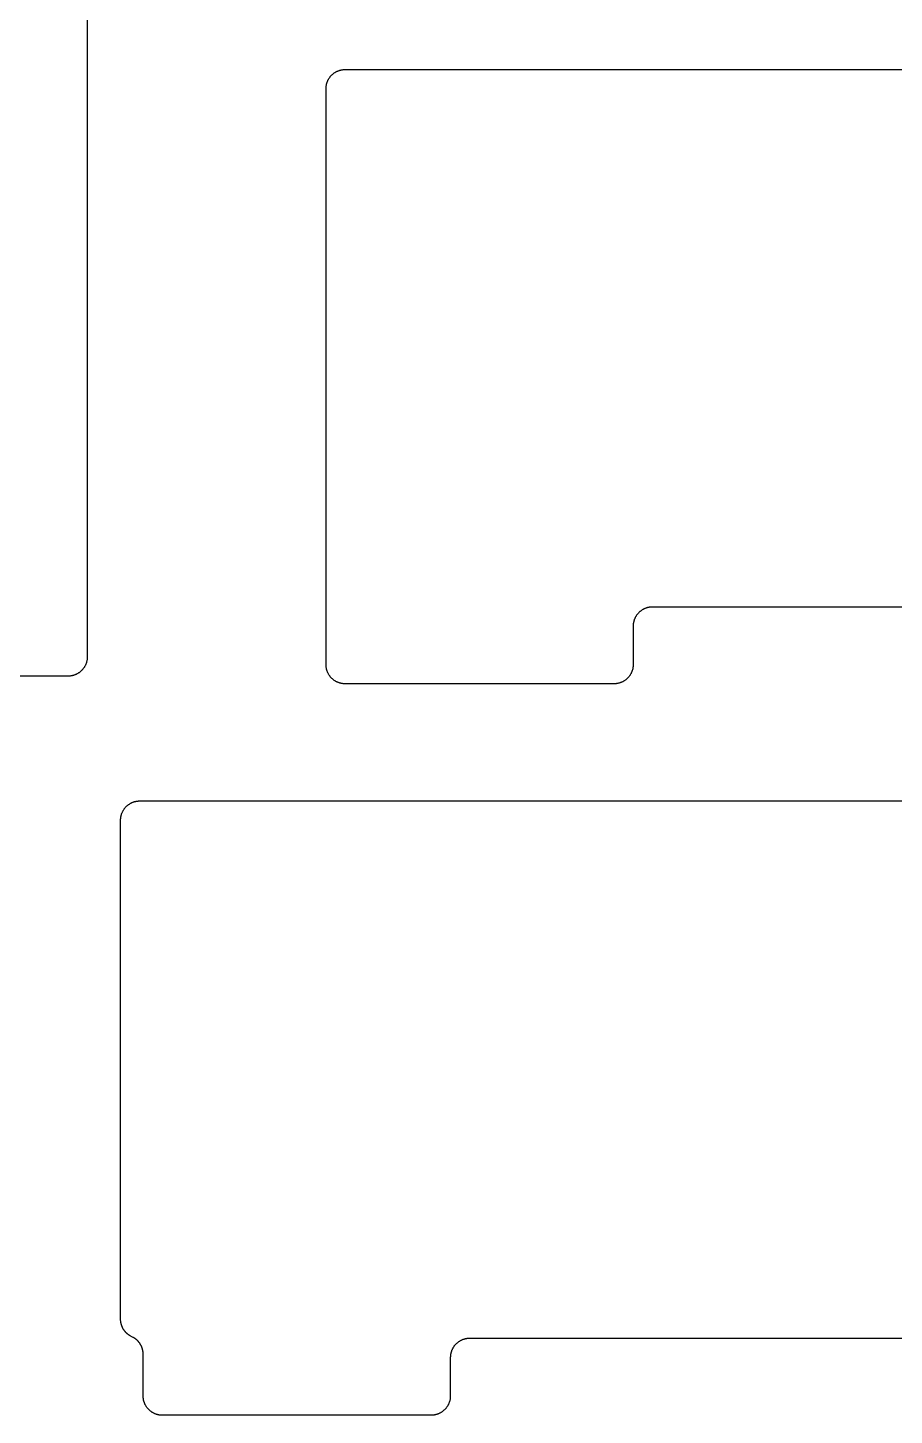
# Model space of a CAD drawing. Header units: millimetres. Extents: x 1057 to 1343, y -204 to -96.
# Drawn here: x 1297.74 to 1320.31, y -178.05 to -141.91 of the extents above; entities that cross this region are included whole.
import ezdxf

# ---------------------------------------------------------------- set-up
doc = ezdxf.new("R2010")
doc.units = ezdxf.units.MM
doc.layers.add('Layer 01', color=18, linetype='Continuous', true_color=0x000000)

msp = doc.modelspace()

# ---------------------------------------------------------------- linework, layer by layer
at = {"layer": 'Layer 01', "color": 0}
for p, q in [((1299.287, -140.825, 1.5), (1299.287, -158.3, 1.5)), ((1305.691, -143.112, 1.5), (1305.701, -143.104, 1.5)), ((1305.701, -143.104, 1.5), (1305.711, -143.096, 1.5)), ((1305.711, -143.096, 1.5), (1305.722, -143.089, 1.5)), ((1305.722, -143.089, 1.5), (1305.732, -143.082, 1.5)), ((1305.732, -143.082, 1.5), (1305.743, -143.075, 1.5)), ((1305.743, -143.075, 1.5), (1305.754, -143.068, 1.5)), ((1305.754, -143.068, 1.5), (1305.765, -143.062, 1.5)), ((1305.765, -143.062, 1.5), (1305.776, -143.056, 1.5)), ((1305.776, -143.056, 1.5), (1305.787, -143.05, 1.5)), ((1305.787, -143.05, 1.5), (1305.799, -143.045, 1.5)), ((1305.799, -143.045, 1.5), (1305.81, -143.04, 1.5)), ((1305.81, -143.04, 1.5), (1305.822, -143.035, 1.5)), ((1305.822, -143.035, 1.5), (1305.833, -143.031, 1.5)), ((1305.833, -143.031, 1.5), (1305.845, -143.027, 1.5)), ((1305.845, -143.027, 1.5), (1305.857, -143.023, 1.5)), ((1305.857, -143.023, 1.5), (1305.868, -143.019, 1.5)), ((1305.868, -143.019, 1.5), (1305.88, -143.016, 1.5)), ((1305.88, -143.016, 1.5), (1305.891, -143.013, 1.5)), ((1305.891, -143.013, 1.5), (1305.903, -143.011, 1.5)), ((1305.903, -143.011, 1.5), (1305.915, -143.008, 1.5)), ((1305.915, -143.008, 1.5), (1305.926, -143.006, 1.5)), ((1305.926, -143.006, 1.5), (1305.938, -143.005, 1.5)), ((1305.938, -143.005, 1.5), (1305.949, -143.003, 1.5)), ((1305.949, -143.003, 1.5), (1305.961, -143.002, 1.5)), ((1305.961, -143.002, 1.5), (1305.972, -143.001, 1.5)), ((1305.972, -143.001, 1.5), (1305.983, -143, 1.5)), ((1305.983, -143, 1.5), (1305.995, -143, 1.5)), ((1305.995, -143, 1.5), (1306.006, -143, 1.5)), ((1306.006, -143, 1.5), (1336.882, -143, 1.5)), ((1305.507, -143.466, 1.5), (1305.508, -143.455, 1.5)), ((1305.508, -143.455, 1.5), (1305.509, -143.444, 1.5)), ((1305.509, -143.444, 1.5), (1305.51, -143.432, 1.5)), ((1305.51, -143.432, 1.5), (1305.512, -143.421, 1.5)), ((1305.512, -143.421, 1.5), (1305.514, -143.409, 1.5)), ((1305.514, -143.409, 1.5), (1305.516, -143.397, 1.5)), ((1305.516, -143.397, 1.5), (1305.519, -143.386, 1.5)), ((1305.519, -143.386, 1.5), (1305.522, -143.374, 1.5)), ((1305.522, -143.374, 1.5), (1305.525, -143.362, 1.5)), ((1305.525, -143.362, 1.5), (1305.529, -143.351, 1.5)), ((1305.529, -143.351, 1.5), (1305.532, -143.339, 1.5)), ((1305.532, -143.339, 1.5), (1305.536, -143.328, 1.5)), ((1305.536, -143.328, 1.5), (1305.541, -143.316, 1.5)), ((1305.541, -143.316, 1.5), (1305.546, -143.304, 1.5)), ((1305.546, -143.304, 1.5), (1305.551, -143.293, 1.5)), ((1305.551, -143.293, 1.5), (1305.556, -143.282, 1.5)), ((1305.556, -143.282, 1.5), (1305.562, -143.27, 1.5)), ((1305.562, -143.27, 1.5), (1305.568, -143.259, 1.5)), ((1305.568, -143.259, 1.5), (1305.574, -143.248, 1.5)), ((1305.574, -143.248, 1.5), (1305.58, -143.237, 1.5)), ((1305.58, -143.237, 1.5), (1305.587, -143.226, 1.5)), ((1305.587, -143.226, 1.5), (1305.594, -143.216, 1.5)), ((1305.594, -143.216, 1.5), (1305.602, -143.205, 1.5)), ((1305.602, -143.205, 1.5), (1305.61, -143.195, 1.5)), ((1305.61, -143.195, 1.5), (1305.618, -143.185, 1.5)), ((1305.618, -143.185, 1.5), (1305.626, -143.175, 1.5)), ((1305.626, -143.175, 1.5), (1305.634, -143.165, 1.5)), ((1305.634, -143.165, 1.5), (1305.643, -143.156, 1.5)), ((1305.643, -143.156, 1.5), (1305.652, -143.146, 1.5)), ((1305.652, -143.146, 1.5), (1305.661, -143.137, 1.5)), ((1305.661, -143.137, 1.5), (1305.671, -143.129, 1.5)), ((1305.671, -143.129, 1.5), (1305.681, -143.12, 1.5)), ((1305.681, -143.12, 1.5), (1305.691, -143.112, 1.5)), ((1305.506, -143.478, 1.5), (1305.507, -143.466, 1.5)), ((1305.506, -143.489, 1.5), (1305.506, -143.478, 1.5)), ((1305.506, -143.5, 1.5), (1305.506, -143.489, 1.5)), ((1305.506, -158.5, 1.5), (1305.506, -143.5, 1.5)), ((1313.61, -157.195, 1.5), (1313.602, -157.205, 1.5)), ((1313.618, -157.185, 1.5), (1313.61, -157.195, 1.5)), ((1313.626, -157.175, 1.5), (1313.618, -157.185, 1.5)), ((1313.634, -157.165, 1.5), (1313.626, -157.175, 1.5)), ((1313.643, -157.156, 1.5), (1313.634, -157.165, 1.5)), ((1313.652, -157.146, 1.5), (1313.643, -157.156, 1.5)), ((1313.661, -157.137, 1.5), (1313.652, -157.146, 1.5)), ((1313.671, -157.129, 1.5), (1313.661, -157.137, 1.5)), ((1313.681, -157.12, 1.5), (1313.671, -157.129, 1.5)), ((1313.691, -157.112, 1.5), (1313.681, -157.12, 1.5)), ((1313.701, -157.104, 1.5), (1313.691, -157.112, 1.5)), ((1313.711, -157.096, 1.5), (1313.701, -157.104, 1.5)), ((1313.722, -157.089, 1.5), (1313.711, -157.096, 1.5)), ((1313.732, -157.082, 1.5), (1313.722, -157.089, 1.5)), ((1313.743, -157.075, 1.5), (1313.732, -157.082, 1.5)), ((1313.754, -157.068, 1.5), (1313.743, -157.075, 1.5)), ((1313.765, -157.062, 1.5), (1313.754, -157.068, 1.5)), ((1313.776, -157.056, 1.5), (1313.765, -157.062, 1.5)), ((1313.787, -157.05, 1.5), (1313.776, -157.056, 1.5)), ((1313.799, -157.045, 1.5), (1313.787, -157.05, 1.5)), ((1313.81, -157.04, 1.5), (1313.799, -157.045, 1.5)), ((1313.822, -157.035, 1.5), (1313.81, -157.04, 1.5)), ((1313.833, -157.031, 1.5), (1313.822, -157.035, 1.5)), ((1313.845, -157.027, 1.5), (1313.833, -157.031, 1.5)), ((1313.857, -157.023, 1.5), (1313.845, -157.027, 1.5)), ((1313.868, -157.019, 1.5), (1313.857, -157.023, 1.5)), ((1313.88, -157.016, 1.5), (1313.868, -157.019, 1.5)), ((1313.891, -157.013, 1.5), (1313.88, -157.016, 1.5)), ((1313.903, -157.011, 1.5), (1313.891, -157.013, 1.5)), ((1313.915, -157.008, 1.5), (1313.903, -157.011, 1.5)), ((1313.926, -157.006, 1.5), (1313.915, -157.008, 1.5)), ((1313.938, -157.005, 1.5), (1313.926, -157.006, 1.5)), ((1313.949, -157.003, 1.5), (1313.938, -157.005, 1.5)), ((1313.961, -157.002, 1.5), (1313.949, -157.003, 1.5)), ((1313.972, -157.001, 1.5), (1313.961, -157.002, 1.5)), ((1313.983, -157, 1.5), (1313.972, -157.001, 1.5)), ((1313.995, -157, 1.5), (1313.983, -157, 1.5)), ((1314.006, -157, 1.5), (1313.995, -157, 1.5)), ((1328.882, -157, 1.5), (1314.006, -157, 1.5)), ((1313.507, -157.466, 1.5), (1313.506, -157.478, 1.5)), ((1313.506, -157.478, 1.5), (1313.506, -157.489, 1.5)), ((1313.506, -157.489, 1.5), (1313.506, -157.5, 1.5)), ((1313.506, -157.5, 1.5), (1313.506, -158.5, 1.5)), ((1313.508, -157.455, 1.5), (1313.507, -157.466, 1.5)), ((1313.509, -157.444, 1.5), (1313.508, -157.455, 1.5)), ((1313.51, -157.432, 1.5), (1313.509, -157.444, 1.5)), ((1313.512, -157.421, 1.5), (1313.51, -157.432, 1.5)), ((1313.514, -157.409, 1.5), (1313.512, -157.421, 1.5)), ((1313.516, -157.397, 1.5), (1313.514, -157.409, 1.5)), ((1313.519, -157.386, 1.5), (1313.516, -157.397, 1.5)), ((1313.522, -157.374, 1.5), (1313.519, -157.386, 1.5)), ((1313.525, -157.362, 1.5), (1313.522, -157.374, 1.5)), ((1313.529, -157.351, 1.5), (1313.525, -157.362, 1.5)), ((1313.532, -157.339, 1.5), (1313.529, -157.351, 1.5)), ((1313.536, -157.328, 1.5), (1313.532, -157.339, 1.5)), ((1313.541, -157.316, 1.5), (1313.536, -157.328, 1.5)), ((1313.546, -157.304, 1.5), (1313.541, -157.316, 1.5)), ((1313.551, -157.293, 1.5), (1313.546, -157.304, 1.5)), ((1313.556, -157.282, 1.5), (1313.551, -157.293, 1.5)), ((1313.562, -157.27, 1.5), (1313.556, -157.282, 1.5)), ((1313.568, -157.259, 1.5), (1313.562, -157.27, 1.5)), ((1313.574, -157.248, 1.5), (1313.568, -157.259, 1.5)), ((1313.58, -157.237, 1.5), (1313.574, -157.248, 1.5)), ((1313.587, -157.226, 1.5), (1313.58, -157.237, 1.5)), ((1313.594, -157.216, 1.5), (1313.587, -157.226, 1.5)), ((1313.602, -157.205, 1.5), (1313.594, -157.216, 1.5)), ((1299.159, -158.635, 1.5), (1299.15, -158.644, 1.5)), ((1299.167, -158.625, 1.5), (1299.159, -158.635, 1.5)), ((1299.176, -158.615, 1.5), (1299.167, -158.625, 1.5)), ((1299.184, -158.605, 1.5), (1299.176, -158.615, 1.5)), ((1299.191, -158.595, 1.5), (1299.184, -158.605, 1.5)), ((1299.199, -158.584, 1.5), (1299.191, -158.595, 1.5)), ((1299.206, -158.574, 1.5), (1299.199, -158.584, 1.5)), ((1299.213, -158.563, 1.5), (1299.206, -158.574, 1.5)), ((1299.219, -158.552, 1.5), (1299.213, -158.563, 1.5)), ((1299.226, -158.541, 1.5), (1299.219, -158.552, 1.5)), ((1299.232, -158.53, 1.5), (1299.226, -158.541, 1.5)), ((1299.237, -158.518, 1.5), (1299.232, -158.53, 1.5)), ((1299.243, -158.507, 1.5), (1299.237, -158.518, 1.5)), ((1299.248, -158.496, 1.5), (1299.243, -158.507, 1.5)), ((1299.252, -158.484, 1.5), (1299.248, -158.496, 1.5)), ((1299.257, -158.472, 1.5), (1299.252, -158.484, 1.5)), ((1299.261, -158.461, 1.5), (1299.257, -158.472, 1.5)), ((1299.265, -158.449, 1.5), (1299.261, -158.461, 1.5)), ((1299.268, -158.438, 1.5), (1299.265, -158.449, 1.5)), ((1299.271, -158.426, 1.5), (1299.268, -158.438, 1.5)), ((1299.274, -158.414, 1.5), (1299.271, -158.426, 1.5)), ((1299.277, -158.403, 1.5), (1299.274, -158.414, 1.5)), ((1299.279, -158.391, 1.5), (1299.277, -158.403, 1.5)), ((1299.281, -158.379, 1.5), (1299.279, -158.391, 1.5)), ((1299.283, -158.368, 1.5), (1299.281, -158.379, 1.5)), ((1299.284, -158.356, 1.5), (1299.283, -158.368, 1.5)), ((1299.285, -158.345, 1.5), (1299.284, -158.356, 1.5)), ((1299.286, -158.334, 1.5), (1299.285, -158.345, 1.5)), ((1299.287, -158.322, 1.5), (1299.286, -158.334, 1.5)), ((1299.287, -158.3, 1.5), (1299.287, -158.311, 1.5)), ((1299.287, -158.311, 1.5), (1299.287, -158.322, 1.5)), ((1305.506, -158.511, 1.5), (1305.506, -158.5, 1.5)), ((1305.506, -158.522, 1.5), (1305.506, -158.511, 1.5)), ((1305.507, -158.534, 1.5), (1305.506, -158.522, 1.5)), ((1305.508, -158.545, 1.5), (1305.507, -158.534, 1.5)), ((1305.509, -158.556, 1.5), (1305.508, -158.545, 1.5)), ((1305.51, -158.568, 1.5), (1305.509, -158.556, 1.5)), ((1305.512, -158.579, 1.5), (1305.51, -158.568, 1.5)), ((1305.514, -158.591, 1.5), (1305.512, -158.579, 1.5)), ((1305.516, -158.603, 1.5), (1305.514, -158.591, 1.5)), ((1305.519, -158.614, 1.5), (1305.516, -158.603, 1.5)), ((1305.522, -158.626, 1.5), (1305.519, -158.614, 1.5)), ((1305.525, -158.638, 1.5), (1305.522, -158.626, 1.5)), ((1305.529, -158.649, 1.5), (1305.525, -158.638, 1.5)), ((1313.486, -158.638, 1.5), (1313.483, -158.649, 1.5)), ((1313.49, -158.626, 1.5), (1313.486, -158.638, 1.5)), ((1313.493, -158.614, 1.5), (1313.49, -158.626, 1.5)), ((1313.495, -158.603, 1.5), (1313.493, -158.614, 1.5)), ((1313.497, -158.591, 1.5), (1313.495, -158.603, 1.5)), ((1313.499, -158.579, 1.5), (1313.497, -158.591, 1.5)), ((1313.501, -158.568, 1.5), (1313.499, -158.579, 1.5)), ((1313.503, -158.556, 1.5), (1313.501, -158.568, 1.5)), ((1313.504, -158.545, 1.5), (1313.503, -158.556, 1.5)), ((1313.505, -158.534, 1.5), (1313.504, -158.545, 1.5)), ((1313.506, -158.511, 1.5), (1313.505, -158.522, 1.5)), ((1313.505, -158.522, 1.5), (1313.505, -158.534, 1.5)), ((1313.506, -158.5, 1.5), (1313.506, -158.511, 1.5)), ((1298.787, -158.8, 1.5), (1290.838, -158.8, 1.5)), ((1298.799, -158.8, 1.5), (1298.787, -158.8, 1.5)), ((1298.81, -158.8, 1.5), (1298.799, -158.8, 1.5)), ((1298.821, -158.799, 1.5), (1298.81, -158.8, 1.5)), ((1298.832, -158.798, 1.5), (1298.821, -158.799, 1.5)), ((1298.844, -158.797, 1.5), (1298.832, -158.798, 1.5)), ((1298.855, -158.795, 1.5), (1298.844, -158.797, 1.5)), ((1298.867, -158.794, 1.5), (1298.855, -158.795, 1.5)), ((1298.878, -158.792, 1.5), (1298.867, -158.794, 1.5)), ((1298.89, -158.789, 1.5), (1298.878, -158.792, 1.5)), ((1298.902, -158.787, 1.5), (1298.89, -158.789, 1.5)), ((1298.913, -158.784, 1.5), (1298.902, -158.787, 1.5)), ((1298.925, -158.781, 1.5), (1298.913, -158.784, 1.5)), ((1298.937, -158.777, 1.5), (1298.925, -158.781, 1.5)), ((1298.948, -158.773, 1.5), (1298.937, -158.777, 1.5)), ((1298.96, -158.769, 1.5), (1298.948, -158.773, 1.5)), ((1298.972, -158.765, 1.5), (1298.96, -158.769, 1.5)), ((1298.983, -158.76, 1.5), (1298.972, -158.765, 1.5)), ((1298.995, -158.755, 1.5), (1298.983, -158.76, 1.5)), ((1299.006, -158.75, 1.5), (1298.995, -158.755, 1.5)), ((1299.017, -158.744, 1.5), (1299.006, -158.75, 1.5)), ((1299.028, -158.738, 1.5), (1299.017, -158.744, 1.5)), ((1299.039, -158.732, 1.5), (1299.028, -158.738, 1.5)), ((1299.05, -158.725, 1.5), (1299.039, -158.732, 1.5)), ((1299.061, -158.718, 1.5), (1299.05, -158.725, 1.5)), ((1299.072, -158.711, 1.5), (1299.061, -158.718, 1.5)), ((1299.082, -158.704, 1.5), (1299.072, -158.711, 1.5)), ((1299.093, -158.696, 1.5), (1299.082, -158.704, 1.5)), ((1299.103, -158.688, 1.5), (1299.093, -158.696, 1.5)), ((1299.113, -158.68, 1.5), (1299.103, -158.688, 1.5)), ((1299.122, -158.671, 1.5), (1299.113, -158.68, 1.5)), ((1299.132, -158.663, 1.5), (1299.122, -158.671, 1.5)), ((1299.141, -158.654, 1.5), (1299.132, -158.663, 1.5)), ((1299.15, -158.644, 1.5), (1299.141, -158.654, 1.5)), ((1305.532, -158.661, 1.5), (1305.529, -158.649, 1.5)), ((1305.536, -158.672, 1.5), (1305.532, -158.661, 1.5)), ((1305.541, -158.684, 1.5), (1305.536, -158.672, 1.5)), ((1305.546, -158.696, 1.5), (1305.541, -158.684, 1.5)), ((1305.551, -158.707, 1.5), (1305.546, -158.696, 1.5)), ((1305.556, -158.718, 1.5), (1305.551, -158.707, 1.5)), ((1305.562, -158.73, 1.5), (1305.556, -158.718, 1.5)), ((1305.568, -158.741, 1.5), (1305.562, -158.73, 1.5)), ((1305.574, -158.752, 1.5), (1305.568, -158.741, 1.5)), ((1305.58, -158.763, 1.5), (1305.574, -158.752, 1.5)), ((1305.587, -158.774, 1.5), (1305.58, -158.763, 1.5)), ((1305.594, -158.784, 1.5), (1305.587, -158.774, 1.5)), ((1305.602, -158.795, 1.5), (1305.594, -158.784, 1.5)), ((1305.61, -158.805, 1.5), (1305.602, -158.795, 1.5)), ((1305.618, -158.815, 1.5), (1305.61, -158.805, 1.5)), ((1305.626, -158.825, 1.5), (1305.618, -158.815, 1.5)), ((1305.634, -158.835, 1.5), (1305.626, -158.825, 1.5)), ((1305.643, -158.844, 1.5), (1305.634, -158.835, 1.5)), ((1305.652, -158.854, 1.5), (1305.643, -158.844, 1.5)), ((1305.661, -158.863, 1.5), (1305.652, -158.854, 1.5)), ((1305.671, -158.871, 1.5), (1305.661, -158.863, 1.5)), ((1305.681, -158.88, 1.5), (1305.671, -158.871, 1.5)), ((1305.691, -158.888, 1.5), (1305.681, -158.88, 1.5)), ((1305.701, -158.896, 1.5), (1305.691, -158.888, 1.5)), ((1305.711, -158.904, 1.5), (1305.701, -158.896, 1.5)), ((1305.722, -158.911, 1.5), (1305.711, -158.904, 1.5)), ((1305.732, -158.918, 1.5), (1305.722, -158.911, 1.5)), ((1305.743, -158.925, 1.5), (1305.732, -158.918, 1.5)), ((1305.754, -158.932, 1.5), (1305.743, -158.925, 1.5)), ((1305.765, -158.938, 1.5), (1305.754, -158.932, 1.5)), ((1305.776, -158.944, 1.5), (1305.765, -158.938, 1.5)), ((1305.787, -158.95, 1.5), (1305.776, -158.944, 1.5)), ((1305.799, -158.955, 1.5), (1305.787, -158.95, 1.5)), ((1305.81, -158.96, 1.5), (1305.799, -158.955, 1.5)), ((1305.822, -158.965, 1.5), (1305.81, -158.96, 1.5)), ((1305.833, -158.969, 1.5), (1305.822, -158.965, 1.5)), ((1305.845, -158.973, 1.5), (1305.833, -158.969, 1.5)), ((1305.857, -158.977, 1.5), (1305.845, -158.973, 1.5)), ((1305.868, -158.981, 1.5), (1305.857, -158.977, 1.5)), ((1305.88, -158.984, 1.5), (1305.868, -158.981, 1.5)), ((1305.891, -158.987, 1.5), (1305.88, -158.984, 1.5)), ((1305.903, -158.989, 1.5), (1305.891, -158.987, 1.5)), ((1305.915, -158.992, 1.5), (1305.903, -158.989, 1.5)), ((1305.926, -158.994, 1.5), (1305.915, -158.992, 1.5)), ((1305.938, -158.995, 1.5), (1305.926, -158.994, 1.5)), ((1305.949, -158.997, 1.5), (1305.938, -158.995, 1.5)), ((1305.961, -158.998, 1.5), (1305.949, -158.997, 1.5)), ((1305.972, -158.999, 1.5), (1305.961, -158.998, 1.5)), ((1305.983, -159, 1.5), (1305.972, -158.999, 1.5)), ((1305.995, -159, 1.5), (1305.983, -159, 1.5)), ((1306.006, -159, 1.5), (1305.995, -159, 1.5)), ((1313.006, -159, 1.5), (1306.006, -159, 1.5)), ((1313.017, -159, 1.5), (1313.006, -159, 1.5)), ((1313.028, -159, 1.5), (1313.017, -159, 1.5)), ((1313.039, -158.999, 1.5), (1313.028, -159, 1.5)), ((1313.051, -158.998, 1.5), (1313.039, -158.999, 1.5)), ((1313.062, -158.997, 1.5), (1313.051, -158.998, 1.5)), ((1313.074, -158.995, 1.5), (1313.062, -158.997, 1.5)), ((1313.085, -158.994, 1.5), (1313.074, -158.995, 1.5)), ((1313.097, -158.992, 1.5), (1313.085, -158.994, 1.5)), ((1313.108, -158.989, 1.5), (1313.097, -158.992, 1.5)), ((1313.12, -158.987, 1.5), (1313.108, -158.989, 1.5)), ((1313.132, -158.984, 1.5), (1313.12, -158.987, 1.5)), ((1313.143, -158.981, 1.5), (1313.132, -158.984, 1.5)), ((1313.155, -158.977, 1.5), (1313.143, -158.981, 1.5)), ((1313.167, -158.973, 1.5), (1313.155, -158.977, 1.5)), ((1313.178, -158.969, 1.5), (1313.167, -158.973, 1.5)), ((1313.19, -158.965, 1.5), (1313.178, -158.969, 1.5)), ((1313.201, -158.96, 1.5), (1313.19, -158.965, 1.5)), ((1313.213, -158.955, 1.5), (1313.201, -158.96, 1.5)), ((1313.224, -158.95, 1.5), (1313.213, -158.955, 1.5)), ((1313.235, -158.944, 1.5), (1313.224, -158.95, 1.5)), ((1313.247, -158.938, 1.5), (1313.235, -158.944, 1.5)), ((1313.258, -158.932, 1.5), (1313.247, -158.938, 1.5)), ((1313.269, -158.925, 1.5), (1313.258, -158.932, 1.5)), ((1313.279, -158.918, 1.5), (1313.269, -158.925, 1.5)), ((1313.29, -158.911, 1.5), (1313.279, -158.918, 1.5)), ((1313.3, -158.904, 1.5), (1313.29, -158.911, 1.5)), ((1313.311, -158.896, 1.5), (1313.3, -158.904, 1.5)), ((1313.321, -158.888, 1.5), (1313.311, -158.896, 1.5)), ((1313.331, -158.88, 1.5), (1313.321, -158.888, 1.5)), ((1313.341, -158.871, 1.5), (1313.331, -158.88, 1.5)), ((1313.35, -158.863, 1.5), (1313.341, -158.871, 1.5)), ((1313.359, -158.854, 1.5), (1313.35, -158.863, 1.5)), ((1313.368, -158.844, 1.5), (1313.359, -158.854, 1.5)), ((1313.377, -158.835, 1.5), (1313.368, -158.844, 1.5)), ((1313.386, -158.825, 1.5), (1313.377, -158.835, 1.5)), ((1313.394, -158.815, 1.5), (1313.386, -158.825, 1.5)), ((1313.402, -158.805, 1.5), (1313.394, -158.815, 1.5)), ((1313.41, -158.795, 1.5), (1313.402, -158.805, 1.5)), ((1313.417, -158.784, 1.5), (1313.41, -158.795, 1.5)), ((1313.424, -158.774, 1.5), (1313.417, -158.784, 1.5)), ((1313.431, -158.763, 1.5), (1313.424, -158.774, 1.5)), ((1313.438, -158.752, 1.5), (1313.431, -158.763, 1.5)), ((1313.444, -158.741, 1.5), (1313.438, -158.752, 1.5)), ((1313.45, -158.73, 1.5), (1313.444, -158.741, 1.5)), ((1313.456, -158.718, 1.5), (1313.45, -158.73, 1.5)), ((1313.461, -158.707, 1.5), (1313.456, -158.718, 1.5)), ((1313.466, -158.696, 1.5), (1313.461, -158.707, 1.5)), ((1313.471, -158.684, 1.5), (1313.466, -158.696, 1.5)), ((1313.475, -158.672, 1.5), (1313.471, -158.684, 1.5)), ((1313.479, -158.661, 1.5), (1313.475, -158.672, 1.5)), ((1313.483, -158.649, 1.5), (1313.479, -158.661, 1.5)), ((1300.245, -162.266, 1.5), (1300.252, -162.255, 1.5)), ((1300.252, -162.255, 1.5), (1300.26, -162.245, 1.5)), ((1300.26, -162.245, 1.5), (1300.268, -162.235, 1.5)), ((1300.268, -162.235, 1.5), (1300.276, -162.225, 1.5)), ((1300.276, -162.225, 1.5), (1300.285, -162.215, 1.5)), ((1300.285, -162.215, 1.5), (1300.294, -162.206, 1.5)), ((1300.294, -162.206, 1.5), (1300.303, -162.196, 1.5)), ((1300.303, -162.196, 1.5), (1300.312, -162.187, 1.5)), ((1300.312, -162.187, 1.5), (1300.321, -162.179, 1.5)), ((1300.321, -162.179, 1.5), (1300.331, -162.17, 1.5)), ((1300.331, -162.17, 1.5), (1300.341, -162.162, 1.5)), ((1300.341, -162.162, 1.5), (1300.351, -162.154, 1.5)), ((1300.351, -162.154, 1.5), (1300.362, -162.146, 1.5)), ((1300.362, -162.146, 1.5), (1300.372, -162.139, 1.5)), ((1300.372, -162.139, 1.5), (1300.383, -162.132, 1.5)), ((1300.383, -162.132, 1.5), (1300.393, -162.125, 1.5)), ((1300.393, -162.125, 1.5), (1300.404, -162.118, 1.5)), ((1300.404, -162.118, 1.5), (1300.415, -162.112, 1.5)), ((1300.415, -162.112, 1.5), (1300.427, -162.106, 1.5)), ((1300.427, -162.106, 1.5), (1300.438, -162.1, 1.5)), ((1300.438, -162.1, 1.5), (1300.449, -162.095, 1.5)), ((1300.449, -162.095, 1.5), (1300.461, -162.09, 1.5)), ((1300.461, -162.09, 1.5), (1300.472, -162.085, 1.5)), ((1300.472, -162.085, 1.5), (1300.484, -162.081, 1.5)), ((1300.484, -162.081, 1.5), (1300.495, -162.077, 1.5)), ((1300.495, -162.077, 1.5), (1300.507, -162.073, 1.5)), ((1300.507, -162.073, 1.5), (1300.519, -162.069, 1.5)), ((1300.519, -162.069, 1.5), (1300.53, -162.066, 1.5)), ((1300.53, -162.066, 1.5), (1300.542, -162.063, 1.5)), ((1300.542, -162.063, 1.5), (1300.554, -162.061, 1.5)), ((1300.554, -162.061, 1.5), (1300.565, -162.058, 1.5)), ((1300.565, -162.058, 1.5), (1300.577, -162.056, 1.5)), ((1300.577, -162.056, 1.5), (1300.588, -162.055, 1.5)), ((1300.588, -162.055, 1.5), (1300.6, -162.053, 1.5)), ((1300.6, -162.053, 1.5), (1300.611, -162.052, 1.5)), ((1300.611, -162.052, 1.5), (1300.623, -162.051, 1.5)), ((1300.623, -162.051, 1.5), (1300.634, -162.05, 1.5)), ((1300.634, -162.05, 1.5), (1300.645, -162.05, 1.5)), ((1300.645, -162.05, 1.5), (1300.656, -162.05, 1.5)), ((1300.656, -162.05, 1.5), (1339.85, -162.05, 1.5)), ((1300.156, -162.539, 1.5), (1300.157, -162.528, 1.5)), ((1300.156, -162.55, 1.5), (1300.156, -162.539, 1.5)), ((1300.156, -175.55, 1.5), (1300.156, -162.55, 1.5)), ((1300.157, -162.516, 1.5), (1300.158, -162.505, 1.5)), ((1300.157, -162.528, 1.5), (1300.157, -162.516, 1.5)), ((1300.158, -162.505, 1.5), (1300.159, -162.494, 1.5)), ((1300.159, -162.494, 1.5), (1300.161, -162.482, 1.5)), ((1300.161, -162.482, 1.5), (1300.163, -162.471, 1.5)), ((1300.163, -162.471, 1.5), (1300.165, -162.459, 1.5)), ((1300.165, -162.459, 1.5), (1300.167, -162.447, 1.5)), ((1300.167, -162.447, 1.5), (1300.169, -162.436, 1.5)), ((1300.169, -162.436, 1.5), (1300.172, -162.424, 1.5)), ((1300.172, -162.424, 1.5), (1300.176, -162.412, 1.5)), ((1300.176, -162.412, 1.5), (1300.179, -162.401, 1.5)), ((1300.179, -162.401, 1.5), (1300.183, -162.389, 1.5)), ((1300.183, -162.389, 1.5), (1300.187, -162.378, 1.5)), ((1300.187, -162.378, 1.5), (1300.191, -162.366, 1.5)), ((1300.191, -162.366, 1.5), (1300.196, -162.354, 1.5)), ((1300.196, -162.354, 1.5), (1300.201, -162.343, 1.5)), ((1300.201, -162.343, 1.5), (1300.206, -162.332, 1.5)), ((1300.206, -162.332, 1.5), (1300.212, -162.32, 1.5)), ((1300.212, -162.32, 1.5), (1300.218, -162.309, 1.5)), ((1300.218, -162.309, 1.5), (1300.224, -162.298, 1.5)), ((1300.224, -162.298, 1.5), (1300.231, -162.287, 1.5)), ((1300.231, -162.287, 1.5), (1300.238, -162.276, 1.5)), ((1300.238, -162.276, 1.5), (1300.245, -162.266, 1.5)), ((1300.157, -175.567, 1.5), (1300.156, -175.55, 1.5)), ((1300.157, -175.584, 1.5), (1300.157, -175.567, 1.5)), ((1300.159, -175.601, 1.5), (1300.157, -175.584, 1.5)), ((1300.16, -175.61, 1.5), (1300.159, -175.601, 1.5)), ((1300.161, -175.619, 1.5), (1300.16, -175.61, 1.5)), ((1300.162, -175.627, 1.5), (1300.161, -175.619, 1.5)), ((1300.164, -175.636, 1.5), (1300.162, -175.627, 1.5)), ((1300.165, -175.645, 1.5), (1300.164, -175.636, 1.5)), ((1300.167, -175.654, 1.5), (1300.165, -175.645, 1.5)), ((1300.169, -175.662, 1.5), (1300.167, -175.654, 1.5)), ((1300.171, -175.671, 1.5), (1300.169, -175.662, 1.5)), ((1300.173, -175.68, 1.5), (1300.171, -175.671, 1.5)), ((1300.176, -175.688, 1.5), (1300.173, -175.68, 1.5)), ((1300.178, -175.697, 1.5), (1300.176, -175.688, 1.5)), ((1300.181, -175.706, 1.5), (1300.178, -175.697, 1.5)), ((1300.184, -175.714, 1.5), (1300.181, -175.706, 1.5)), ((1300.187, -175.723, 1.5), (1300.184, -175.714, 1.5)), ((1300.19, -175.731, 1.5), (1300.187, -175.723, 1.5)), ((1300.194, -175.74, 1.5), (1300.19, -175.731, 1.5)), ((1300.197, -175.748, 1.5), (1300.194, -175.74, 1.5)), ((1300.201, -175.756, 1.5), (1300.197, -175.748, 1.5)), ((1300.205, -175.765, 1.5), (1300.201, -175.756, 1.5)), ((1300.209, -175.773, 1.5), (1300.205, -175.765, 1.5)), ((1300.213, -175.781, 1.5), (1300.209, -175.773, 1.5)), ((1300.217, -175.789, 1.5), (1300.213, -175.781, 1.5)), ((1300.222, -175.797, 1.5), (1300.217, -175.789, 1.5)), ((1300.226, -175.805, 1.5), (1300.222, -175.797, 1.5)), ((1300.231, -175.813, 1.5), (1300.226, -175.805, 1.5)), ((1300.236, -175.821, 1.5), (1300.231, -175.813, 1.5)), ((1300.241, -175.829, 1.5), (1300.236, -175.821, 1.5)), ((1300.246, -175.836, 1.5), (1300.241, -175.829, 1.5)), ((1300.252, -175.844, 1.5), (1300.246, -175.836, 1.5)), ((1300.257, -175.851, 1.5), (1300.252, -175.844, 1.5)), ((1300.263, -175.858, 1.5), (1300.257, -175.851, 1.5)), ((1300.268, -175.865, 1.5), (1300.263, -175.858, 1.5)), ((1300.274, -175.873, 1.5), (1300.268, -175.865, 1.5)), ((1300.28, -175.879, 1.5), (1300.274, -175.873, 1.5)), ((1300.286, -175.886, 1.5), (1300.28, -175.879, 1.5)), ((1300.292, -175.893, 1.5), (1300.286, -175.886, 1.5)), ((1300.299, -175.9, 1.5), (1300.292, -175.893, 1.5)), ((1300.305, -175.906, 1.5), (1300.299, -175.9, 1.5)), ((1300.312, -175.912, 1.5), (1300.305, -175.906, 1.5)), ((1300.318, -175.919, 1.5), (1300.312, -175.912, 1.5)), ((1300.325, -175.925, 1.5), (1300.318, -175.919, 1.5)), ((1300.332, -175.93, 1.5), (1300.325, -175.925, 1.5)), ((1300.339, -175.936, 1.5), (1300.332, -175.93, 1.5)), ((1300.346, -175.942, 1.5), (1300.339, -175.936, 1.5)), ((1300.353, -175.947, 1.5), (1300.346, -175.942, 1.5)), ((1300.36, -175.953, 1.5), (1300.353, -175.947, 1.5)), ((1300.367, -175.958, 1.5), (1300.36, -175.953, 1.5)), ((1300.374, -175.963, 1.5), (1300.367, -175.958, 1.5)), ((1300.382, -175.968, 1.5), (1300.374, -175.963, 1.5)), ((1300.389, -175.973, 1.5), (1300.382, -175.968, 1.5)), ((1300.397, -175.977, 1.5), (1300.389, -175.973, 1.5)), ((1300.404, -175.982, 1.5), (1300.397, -175.977, 1.5)), ((1300.419, -175.99, 1.5), (1300.404, -175.982, 1.5)), ((1300.434, -175.998, 1.5), (1300.419, -175.99, 1.5)), ((1300.45, -176.005, 1.5), (1300.434, -175.998, 1.5)), ((1300.465, -176.013, 1.5), (1300.45, -176.005, 1.5)), ((1300.48, -176.021, 1.5), (1300.465, -176.013, 1.5)), ((1300.495, -176.029, 1.5), (1300.48, -176.021, 1.5)), ((1300.503, -176.033, 1.5), (1300.495, -176.029, 1.5)), ((1300.51, -176.038, 1.5), (1300.503, -176.033, 1.5)), ((1300.518, -176.043, 1.5), (1300.51, -176.038, 1.5)), ((1300.525, -176.048, 1.5), (1300.518, -176.043, 1.5)), ((1300.532, -176.053, 1.5), (1300.525, -176.048, 1.5)), ((1300.54, -176.058, 1.5), (1300.532, -176.053, 1.5)), ((1300.547, -176.063, 1.5), (1300.54, -176.058, 1.5)), ((1300.554, -176.069, 1.5), (1300.547, -176.063, 1.5)), ((1300.561, -176.074, 1.5), (1300.554, -176.069, 1.5)), ((1300.568, -176.08, 1.5), (1300.561, -176.074, 1.5)), ((1300.574, -176.086, 1.5), (1300.568, -176.08, 1.5)), ((1300.581, -176.092, 1.5), (1300.574, -176.086, 1.5)), ((1300.588, -176.098, 1.5), (1300.581, -176.092, 1.5)), ((1300.594, -176.105, 1.5), (1300.588, -176.098, 1.5)), ((1300.601, -176.111, 1.5), (1300.594, -176.105, 1.5)), ((1300.607, -176.118, 1.5), (1300.601, -176.111, 1.5)), ((1300.613, -176.124, 1.5), (1300.607, -176.118, 1.5)), ((1300.619, -176.131, 1.5), (1300.613, -176.124, 1.5)), ((1300.625, -176.138, 1.5), (1300.619, -176.131, 1.5)), ((1300.631, -176.145, 1.5), (1300.625, -176.138, 1.5)), ((1300.637, -176.152, 1.5), (1300.631, -176.145, 1.5)), ((1300.642, -176.16, 1.5), (1300.637, -176.152, 1.5)), ((1300.648, -176.167, 1.5), (1300.642, -176.16, 1.5)), ((1300.653, -176.175, 1.5), (1300.648, -176.167, 1.5)), ((1300.658, -176.182, 1.5), (1300.653, -176.175, 1.5)), ((1300.664, -176.19, 1.5), (1300.658, -176.182, 1.5)), ((1300.668, -176.198, 1.5), (1300.664, -176.19, 1.5)), ((1300.673, -176.205, 1.5), (1300.668, -176.198, 1.5)), ((1300.678, -176.213, 1.5), (1300.673, -176.205, 1.5)), ((1300.682, -176.221, 1.5), (1300.678, -176.213, 1.5)), ((1300.687, -176.23, 1.5), (1300.682, -176.221, 1.5)), ((1300.691, -176.238, 1.5), (1300.687, -176.23, 1.5)), ((1300.695, -176.246, 1.5), (1300.691, -176.238, 1.5)), ((1300.699, -176.254, 1.5), (1300.695, -176.246, 1.5)), ((1300.702, -176.263, 1.5), (1300.699, -176.254, 1.5)), ((1300.706, -176.271, 1.5), (1300.702, -176.263, 1.5)), ((1300.709, -176.28, 1.5), (1300.706, -176.271, 1.5)), ((1300.712, -176.288, 1.5), (1300.709, -176.28, 1.5)), ((1300.716, -176.297, 1.5), (1300.712, -176.288, 1.5)), ((1300.718, -176.305, 1.5), (1300.716, -176.297, 1.5)), ((1300.721, -176.314, 1.5), (1300.718, -176.305, 1.5)), ((1300.724, -176.322, 1.5), (1300.721, -176.314, 1.5)), ((1300.726, -176.331, 1.5), (1300.724, -176.322, 1.5)), ((1300.728, -176.34, 1.5), (1300.726, -176.331, 1.5)), ((1300.73, -176.348, 1.5), (1300.728, -176.34, 1.5)), ((1300.732, -176.357, 1.5), (1300.73, -176.348, 1.5)), ((1308.788, -176.343, 1.5), (1308.783, -176.354, 1.5)), ((1308.793, -176.332, 1.5), (1308.788, -176.343, 1.5)), ((1308.799, -176.32, 1.5), (1308.793, -176.332, 1.5)), ((1308.805, -176.309, 1.5), (1308.799, -176.32, 1.5)), ((1308.811, -176.298, 1.5), (1308.805, -176.309, 1.5)), ((1308.818, -176.287, 1.5), (1308.811, -176.298, 1.5)), ((1308.825, -176.276, 1.5), (1308.818, -176.287, 1.5)), ((1308.832, -176.266, 1.5), (1308.825, -176.276, 1.5)), ((1308.839, -176.255, 1.5), (1308.832, -176.266, 1.5)), ((1308.847, -176.245, 1.5), (1308.839, -176.255, 1.5)), ((1308.855, -176.235, 1.5), (1308.847, -176.245, 1.5)), ((1308.863, -176.225, 1.5), (1308.855, -176.235, 1.5)), ((1308.872, -176.215, 1.5), (1308.863, -176.225, 1.5)), ((1308.881, -176.206, 1.5), (1308.872, -176.215, 1.5)), ((1308.89, -176.196, 1.5), (1308.881, -176.206, 1.5)), ((1308.899, -176.187, 1.5), (1308.89, -176.196, 1.5)), ((1308.908, -176.179, 1.5), (1308.899, -176.187, 1.5)), ((1308.918, -176.17, 1.5), (1308.908, -176.179, 1.5)), ((1308.928, -176.162, 1.5), (1308.918, -176.17, 1.5)), ((1308.938, -176.154, 1.5), (1308.928, -176.162, 1.5)), ((1308.949, -176.146, 1.5), (1308.938, -176.154, 1.5)), ((1308.959, -176.139, 1.5), (1308.949, -176.146, 1.5)), ((1308.97, -176.132, 1.5), (1308.959, -176.139, 1.5)), ((1308.98, -176.125, 1.5), (1308.97, -176.132, 1.5)), ((1308.991, -176.118, 1.5), (1308.98, -176.125, 1.5)), ((1309.002, -176.112, 1.5), (1308.991, -176.118, 1.5)), ((1309.014, -176.106, 1.5), (1309.002, -176.112, 1.5)), ((1309.025, -176.1, 1.5), (1309.014, -176.106, 1.5)), ((1309.036, -176.095, 1.5), (1309.025, -176.1, 1.5)), ((1309.048, -176.09, 1.5), (1309.036, -176.095, 1.5)), ((1309.059, -176.085, 1.5), (1309.048, -176.09, 1.5)), ((1309.071, -176.081, 1.5), (1309.059, -176.085, 1.5)), ((1309.082, -176.077, 1.5), (1309.071, -176.081, 1.5)), ((1309.094, -176.073, 1.5), (1309.082, -176.077, 1.5)), ((1309.106, -176.069, 1.5), (1309.094, -176.073, 1.5)), ((1309.117, -176.066, 1.5), (1309.106, -176.069, 1.5)), ((1309.129, -176.063, 1.5), (1309.117, -176.066, 1.5)), ((1309.141, -176.061, 1.5), (1309.129, -176.063, 1.5)), ((1309.152, -176.058, 1.5), (1309.141, -176.061, 1.5)), ((1309.164, -176.056, 1.5), (1309.152, -176.058, 1.5)), ((1309.175, -176.055, 1.5), (1309.164, -176.056, 1.5)), ((1309.187, -176.053, 1.5), (1309.175, -176.055, 1.5)), ((1309.198, -176.052, 1.5), (1309.187, -176.053, 1.5)), ((1309.21, -176.051, 1.5), (1309.198, -176.052, 1.5)), ((1309.221, -176.05, 1.5), (1309.21, -176.051, 1.5)), ((1309.232, -176.05, 1.5), (1309.221, -176.05, 1.5)), ((1309.243, -176.05, 1.5), (1309.232, -176.05, 1.5)), ((1324.119, -176.05, 1.5), (1309.243, -176.05, 1.5)), ((1300.734, -176.366, 1.5), (1300.732, -176.357, 1.5)), ((1300.736, -176.375, 1.5), (1300.734, -176.366, 1.5)), ((1300.737, -176.383, 1.5), (1300.736, -176.375, 1.5)), ((1300.738, -176.392, 1.5), (1300.737, -176.383, 1.5)), ((1300.74, -176.401, 1.5), (1300.738, -176.392, 1.5)), ((1300.741, -176.409, 1.5), (1300.74, -176.401, 1.5)), ((1300.742, -176.427, 1.5), (1300.741, -176.409, 1.5)), ((1300.743, -176.444, 1.5), (1300.742, -176.427, 1.5)), ((1300.743, -176.461, 1.5), (1300.743, -176.444, 1.5)), ((1300.743, -177.55, 1.5), (1300.743, -176.461, 1.5)), ((1308.744, -176.528, 1.5), (1308.743, -176.539, 1.5)), ((1308.743, -176.539, 1.5), (1308.743, -176.55, 1.5)), ((1308.743, -176.55, 1.5), (1308.743, -177.55, 1.5)), ((1308.745, -176.505, 1.5), (1308.744, -176.516, 1.5)), ((1308.744, -176.516, 1.5), (1308.744, -176.528, 1.5)), ((1308.746, -176.494, 1.5), (1308.745, -176.505, 1.5)), ((1308.748, -176.482, 1.5), (1308.746, -176.494, 1.5)), ((1308.75, -176.471, 1.5), (1308.748, -176.482, 1.5)), ((1308.752, -176.459, 1.5), (1308.75, -176.471, 1.5)), ((1308.754, -176.447, 1.5), (1308.752, -176.459, 1.5)), ((1308.756, -176.436, 1.5), (1308.754, -176.447, 1.5)), ((1308.759, -176.424, 1.5), (1308.756, -176.436, 1.5)), ((1308.763, -176.412, 1.5), (1308.759, -176.424, 1.5)), ((1308.766, -176.401, 1.5), (1308.763, -176.412, 1.5)), ((1308.77, -176.389, 1.5), (1308.766, -176.401, 1.5)), ((1308.774, -176.378, 1.5), (1308.77, -176.389, 1.5)), ((1308.778, -176.366, 1.5), (1308.774, -176.378, 1.5)), ((1308.783, -176.354, 1.5), (1308.778, -176.366, 1.5)), ((1300.743, -177.561, 1.5), (1300.743, -177.55, 1.5)), ((1300.744, -177.572, 1.5), (1300.743, -177.561, 1.5)), ((1300.744, -177.584, 1.5), (1300.744, -177.572, 1.5)), ((1300.745, -177.595, 1.5), (1300.744, -177.584, 1.5)), ((1300.746, -177.606, 1.5), (1300.745, -177.595, 1.5)), ((1300.748, -177.618, 1.5), (1300.746, -177.606, 1.5)), ((1300.75, -177.629, 1.5), (1300.748, -177.618, 1.5)), ((1300.752, -177.641, 1.5), (1300.75, -177.629, 1.5)), ((1300.754, -177.653, 1.5), (1300.752, -177.641, 1.5)), ((1300.756, -177.664, 1.5), (1300.754, -177.653, 1.5)), ((1300.759, -177.676, 1.5), (1300.756, -177.664, 1.5)), ((1300.763, -177.688, 1.5), (1300.759, -177.676, 1.5)), ((1300.766, -177.699, 1.5), (1300.763, -177.688, 1.5)), ((1300.77, -177.711, 1.5), (1300.766, -177.699, 1.5)), ((1300.774, -177.722, 1.5), (1300.77, -177.711, 1.5)), ((1300.778, -177.734, 1.5), (1300.774, -177.722, 1.5)), ((1300.783, -177.746, 1.5), (1300.778, -177.734, 1.5)), ((1300.788, -177.757, 1.5), (1300.783, -177.746, 1.5)), ((1300.793, -177.768, 1.5), (1300.788, -177.757, 1.5)), ((1300.799, -177.78, 1.5), (1300.793, -177.768, 1.5)), ((1300.805, -177.791, 1.5), (1300.799, -177.78, 1.5)), ((1300.811, -177.802, 1.5), (1300.805, -177.791, 1.5)), ((1308.681, -177.791, 1.5), (1308.675, -177.802, 1.5)), ((1308.687, -177.78, 1.5), (1308.681, -177.791, 1.5)), ((1308.693, -177.768, 1.5), (1308.687, -177.78, 1.5)), ((1308.698, -177.757, 1.5), (1308.693, -177.768, 1.5)), ((1308.703, -177.746, 1.5), (1308.698, -177.757, 1.5)), ((1308.708, -177.734, 1.5), (1308.703, -177.746, 1.5)), ((1308.713, -177.722, 1.5), (1308.708, -177.734, 1.5)), ((1308.717, -177.711, 1.5), (1308.713, -177.722, 1.5)), ((1308.72, -177.699, 1.5), (1308.717, -177.711, 1.5)), ((1308.724, -177.688, 1.5), (1308.72, -177.699, 1.5)), ((1308.727, -177.676, 1.5), (1308.724, -177.688, 1.5)), ((1308.73, -177.664, 1.5), (1308.727, -177.676, 1.5)), ((1308.733, -177.653, 1.5), (1308.73, -177.664, 1.5)), ((1308.735, -177.641, 1.5), (1308.733, -177.653, 1.5)), ((1308.737, -177.629, 1.5), (1308.735, -177.641, 1.5)), ((1308.739, -177.618, 1.5), (1308.737, -177.629, 1.5)), ((1308.74, -177.606, 1.5), (1308.739, -177.618, 1.5)), ((1308.741, -177.595, 1.5), (1308.74, -177.606, 1.5)), ((1308.742, -177.584, 1.5), (1308.741, -177.595, 1.5)), ((1308.743, -177.572, 1.5), (1308.742, -177.584, 1.5)), ((1308.743, -177.55, 1.5), (1308.743, -177.561, 1.5)), ((1308.743, -177.561, 1.5), (1308.743, -177.572, 1.5)), ((1300.818, -177.813, 1.5), (1300.811, -177.802, 1.5)), ((1300.825, -177.824, 1.5), (1300.818, -177.813, 1.5)), ((1300.832, -177.834, 1.5), (1300.825, -177.824, 1.5)), ((1300.839, -177.845, 1.5), (1300.832, -177.834, 1.5)), ((1300.847, -177.855, 1.5), (1300.839, -177.845, 1.5)), ((1300.855, -177.865, 1.5), (1300.847, -177.855, 1.5)), ((1300.863, -177.875, 1.5), (1300.855, -177.865, 1.5)), ((1300.872, -177.885, 1.5), (1300.863, -177.875, 1.5)), ((1300.881, -177.894, 1.5), (1300.872, -177.885, 1.5)), ((1300.89, -177.904, 1.5), (1300.881, -177.894, 1.5)), ((1300.899, -177.913, 1.5), (1300.89, -177.904, 1.5)), ((1300.908, -177.921, 1.5), (1300.899, -177.913, 1.5)), ((1300.918, -177.93, 1.5), (1300.908, -177.921, 1.5)), ((1300.928, -177.938, 1.5), (1300.918, -177.93, 1.5)), ((1300.938, -177.946, 1.5), (1300.928, -177.938, 1.5)), ((1300.949, -177.954, 1.5), (1300.938, -177.946, 1.5)), ((1300.959, -177.961, 1.5), (1300.949, -177.954, 1.5)), ((1300.97, -177.968, 1.5), (1300.959, -177.961, 1.5)), ((1300.98, -177.975, 1.5), (1300.97, -177.968, 1.5)), ((1300.991, -177.982, 1.5), (1300.98, -177.975, 1.5)), ((1301.002, -177.988, 1.5), (1300.991, -177.982, 1.5)), ((1301.014, -177.994, 1.5), (1301.002, -177.988, 1.5)), ((1301.025, -178, 1.5), (1301.014, -177.994, 1.5)), ((1301.036, -178.005, 1.5), (1301.025, -178, 1.5)), ((1301.048, -178.01, 1.5), (1301.036, -178.005, 1.5)), ((1301.059, -178.015, 1.5), (1301.048, -178.01, 1.5)), ((1301.071, -178.019, 1.5), (1301.059, -178.015, 1.5)), ((1301.082, -178.023, 1.5), (1301.071, -178.019, 1.5)), ((1301.094, -178.027, 1.5), (1301.082, -178.023, 1.5)), ((1301.106, -178.031, 1.5), (1301.094, -178.027, 1.5)), ((1301.117, -178.034, 1.5), (1301.106, -178.031, 1.5)), ((1301.129, -178.037, 1.5), (1301.117, -178.034, 1.5)), ((1301.141, -178.039, 1.5), (1301.129, -178.037, 1.5)), ((1301.152, -178.042, 1.5), (1301.141, -178.039, 1.5)), ((1301.164, -178.044, 1.5), (1301.152, -178.042, 1.5)), ((1301.175, -178.045, 1.5), (1301.164, -178.044, 1.5)), ((1301.187, -178.047, 1.5), (1301.175, -178.045, 1.5)), ((1301.198, -178.048, 1.5), (1301.187, -178.047, 1.5)), ((1301.21, -178.049, 1.5), (1301.198, -178.048, 1.5)), ((1301.221, -178.05, 1.5), (1301.21, -178.049, 1.5)), ((1301.232, -178.05, 1.5), (1301.221, -178.05, 1.5)), ((1301.243, -178.05, 1.5), (1301.232, -178.05, 1.5)), ((1308.243, -178.05, 1.5), (1301.243, -178.05, 1.5)), ((1308.254, -178.05, 1.5), (1308.243, -178.05, 1.5)), ((1308.266, -178.05, 1.5), (1308.254, -178.05, 1.5)), ((1308.277, -178.049, 1.5), (1308.266, -178.05, 1.5)), ((1308.288, -178.048, 1.5), (1308.277, -178.049, 1.5)), ((1308.3, -178.047, 1.5), (1308.288, -178.048, 1.5)), ((1308.311, -178.045, 1.5), (1308.3, -178.047, 1.5)), ((1308.323, -178.044, 1.5), (1308.311, -178.045, 1.5)), ((1308.334, -178.042, 1.5), (1308.323, -178.044, 1.5)), ((1308.346, -178.039, 1.5), (1308.334, -178.042, 1.5)), ((1308.358, -178.037, 1.5), (1308.346, -178.039, 1.5)), ((1308.369, -178.034, 1.5), (1308.358, -178.037, 1.5)), ((1308.381, -178.031, 1.5), (1308.369, -178.034, 1.5)), ((1308.392, -178.027, 1.5), (1308.381, -178.031, 1.5)), ((1308.404, -178.023, 1.5), (1308.392, -178.027, 1.5)), ((1308.416, -178.019, 1.5), (1308.404, -178.023, 1.5)), ((1308.427, -178.015, 1.5), (1308.416, -178.019, 1.5)), ((1308.439, -178.01, 1.5), (1308.427, -178.015, 1.5)), ((1308.45, -178.005, 1.5), (1308.439, -178.01, 1.5)), ((1308.462, -178, 1.5), (1308.45, -178.005, 1.5)), ((1308.473, -177.994, 1.5), (1308.462, -178, 1.5)), ((1308.484, -177.988, 1.5), (1308.473, -177.994, 1.5)), ((1308.495, -177.982, 1.5), (1308.484, -177.988, 1.5)), ((1308.506, -177.975, 1.5), (1308.495, -177.982, 1.5)), ((1308.517, -177.968, 1.5), (1308.506, -177.975, 1.5)), ((1308.527, -177.961, 1.5), (1308.517, -177.968, 1.5)), ((1308.538, -177.954, 1.5), (1308.527, -177.961, 1.5)), ((1308.548, -177.946, 1.5), (1308.538, -177.954, 1.5)), ((1308.558, -177.938, 1.5), (1308.548, -177.946, 1.5)), ((1308.568, -177.93, 1.5), (1308.558, -177.938, 1.5)), ((1308.578, -177.921, 1.5), (1308.568, -177.93, 1.5)), ((1308.588, -177.913, 1.5), (1308.578, -177.921, 1.5)), ((1308.597, -177.904, 1.5), (1308.588, -177.913, 1.5)), ((1308.606, -177.894, 1.5), (1308.597, -177.904, 1.5)), ((1308.615, -177.885, 1.5), (1308.606, -177.894, 1.5)), ((1308.623, -177.875, 1.5), (1308.615, -177.885, 1.5)), ((1308.631, -177.865, 1.5), (1308.623, -177.875, 1.5)), ((1308.639, -177.855, 1.5), (1308.631, -177.865, 1.5)), ((1308.647, -177.845, 1.5), (1308.639, -177.855, 1.5)), ((1308.655, -177.834, 1.5), (1308.647, -177.845, 1.5)), ((1308.662, -177.824, 1.5), (1308.655, -177.834, 1.5)), ((1308.669, -177.813, 1.5), (1308.662, -177.824, 1.5)), ((1308.675, -177.802, 1.5), (1308.669, -177.813, 1.5))]:
    msp.add_line(p, q, dxfattribs=at)

doc.saveas('drawing.dxf')
